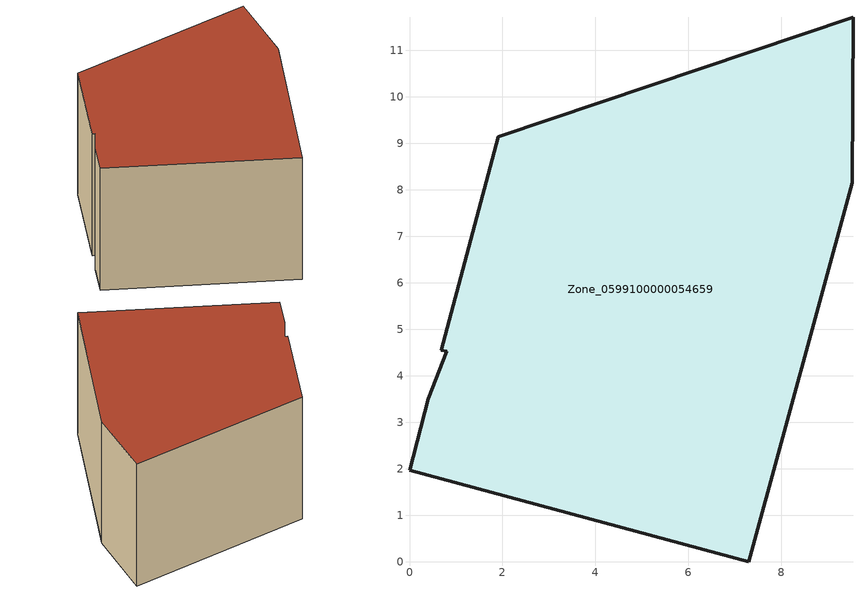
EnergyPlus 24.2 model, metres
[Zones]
Zone_0599100000054659
 floor ground (C_G): 0.41,3.5 0.81,4.53 0.69,4.54 1.91,9.14 9.54,11.71 9.53,8.15 7.3,0 0,1.97 z0
 wall outside (C_F): 9.54,11.71 1.91,9.14 0.69,4.54 0.81,4.53 0.41,3.5 0,1.97 7.3,0 9.53,8.15 9.54,11.71 z0:5.16
 roof outside (C_R): 0.81,4.53 0.41,3.5 0,1.97 7.3,0 9.53,8.15 9.54,11.71 1.91,9.14 0.69,4.54 z5.16
[BUILDING]
Pand.0599100000054659: North Axis=0; Terrain=City; Loads Convergence Tolerance Value=0.04; Temperature Convergence Tolerance Value=0.4; Solar Distribution=FullExterior; Maximum Number of Warmup Days=25; Minimum Number of Warmup Days=1
[Site:Location]
Rotterdam.The.Hague.AP_ZH_NLD Design_Conditions: Latitude=51.96; Longitude=4.45; Time Zone=1; Elevation=-4.5
[SITE:GROUNDTEMPERATURE:BUILDINGSURFACE]
18, 18, 18, 18, 18, 18, 18, 18, 18, 18, 18, 18
[MATERIAL] Thermal Absorptance=0.9; Solar Absorptance=0.7; Visible Absorptance=0.7
Name | Roughness | Thickness | Conductivity | Density | Specific Heat
G.D.1965 | MediumSmooth | 0.15 | 1 | 540 | 1210
F.D.1965 | Rough | 0.3 | 0.857143 | 1920 | 840
R.D.1965 | MediumRough | 0.2 | 0.08 | 1500 | 1000
[CONSTRUCTION]
C_G: G.D.1965
C_F: F.D.1965
C_R: R.D.1965
[ZONE]
Zone_0599100000054659: Type=1; Multiplier=1; Ceiling Height=Autocalculate; Volume=Autocalculate; Floor Area=autocalculate; Part of Total Floor Area=Yes
[ZONEINFILTRATION:DESIGNFLOWRATE]
Infil_Zone_0599100000054659: Zone or ZoneList or Space or SpaceList=Zone_0599100000054659; Schedule=AlwaysOn; Design Flow Rate Calculation Method=Flow/Area; Flow Rate per Floor Area=0.0042; Constant Term Coefficient=1; Temperature Term Coefficient=0; Velocity Term Coefficient=0; Velocity Squared Term Coefficient=0
[HVACTEMPLATE:ZONE:IDEALLOADSAIRSYSTEM]
Zone_0599100000054659: Maximum Heating Supply Air Temperature=50; Minimum Cooling Supply Air Temperature=13; Maximum Heating Supply Air Humidity Ratio=0.0156; Minimum Cooling Supply Air Humidity Ratio=0.0077; Heating Limit=NoLimit; Cooling Limit=NoLimit; Dehumidification Control Type=ConstantSensibleHeatRatio; Cooling Sensible Heat Ratio=0.7; Dehumidification Setpoint=60; Humidification Control Type=None; Humidification Setpoint=30; Outdoor Air Method=None; Outdoor Air Flow Rate per Person=0.00944; Outdoor Air Flow Rate per Zone Floor Area=0; Outdoor Air Flow Rate per Zone=0; Demand Controlled Ventilation Type=None; Outdoor Air Economizer Type=NoEconomizer; Heat Recovery Type=None; Sensible Heat Recovery Effectiveness=0.7; Latent Heat Recovery Effectiveness=0.65
[ZONECONTROL:THERMOSTAT]
ThermostatControl_Zone_0599100000054659: Zone or ZoneList=Zone_0599100000054659; Control Type Schedule=DualSetpointControlType; Control 1=Thermostat_Zone_0599100000054659; Temperature Difference Between Cutout And Setpoint=0
[THERMOSTATSETPOINT:DUALSETPOINT]
Thermostat_Zone_0599100000054659: Heating Setpoint Temperature Schedule=HeatingSetpoint_Zone_0599100000054659; Cooling Setpoint Temperature Schedule=CoolingSetpoint_Zone_0599100000054659
[SCHEDULE:COMPACT]
HeatingSetpoint_Zone_0599100000054659: Through: 12/31, For: AllDays, Until: 24:00, 21
CoolingSetpoint_Zone_0599100000054659: Through: 12/31, For: AllDays, Until: 24:00, 24
DualSetpointControlType: Through: 12/31, For: AllDays, Until: 24:00, 4
AlwaysOn: Through: 12/31, For: AllDays, Until: 24:00, 1
